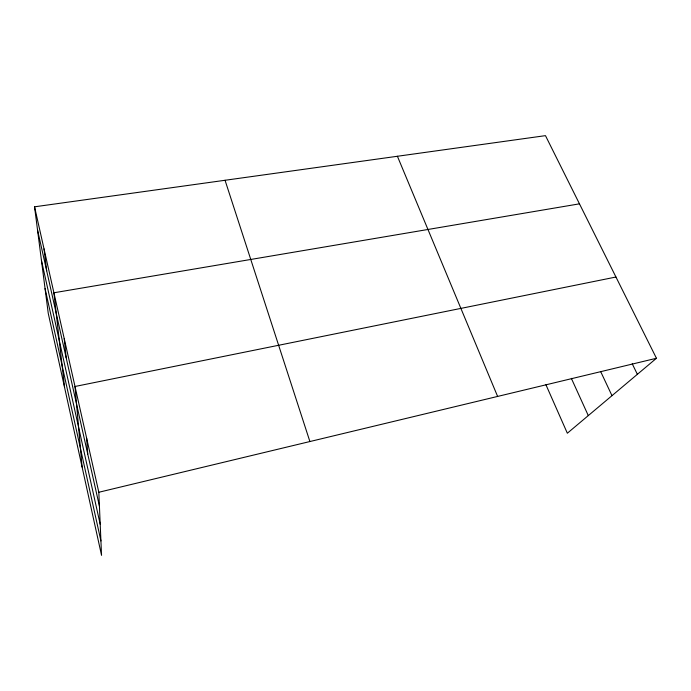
<?xml version="1.0" encoding="UTF-8"?>
<svg xmlns="http://www.w3.org/2000/svg" width="691" height="691" viewBox="0 0 691 691"><rect width="100%" height="100%" fill="white"/><g stroke="black" fill="none" stroke-linecap="round" stroke-linejoin="round"><path stroke-width="1.04" d="M34.55 206.808L98.822 492.26L101.551 555.357L48.249 313.351L34.55 206.808L545.475 135.643L656.45 358.266L567.346 433.222L545.925 384.723M98.822 492.26L656.45 358.266M615.949 277.022L74.999 386.485L82.108 467.064M579.473 203.836L53.907 292.777L64.583 387.504M632.23 363.777L637.361 374.323M600.617 371.456L611.984 395.667M571.345 378.34L588.291 415.602M397.411 156.27L497.615 396.427M225.05 180.273L309.896 441.54M37.513 229.87L99.426 506.183M41.434 260.326L100.212 524.348M45.062 288.562L100.929 540.949M44.025 248.89L46.686 270.794M64.22 338.599L66.181 357.817M86.625 438.12L87.731 454.004"/></g></svg>
